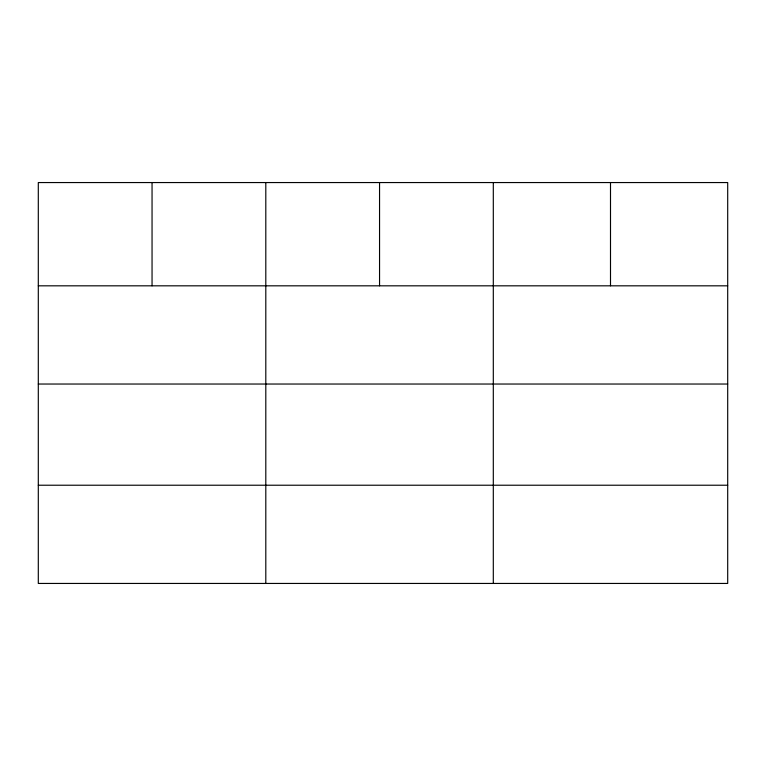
<?xml version="1.0" encoding="UTF-8"?>
<svg xmlns="http://www.w3.org/2000/svg" width="766" height="766" viewBox="0 0 766 766"><rect width="100%" height="100%" fill="white"/><g stroke="black" fill="none" stroke-linecap="round" stroke-linejoin="round"><path stroke-width="1.15" d="M727.7 384.034L727.7 182.557L38.3 182.557L38.3 583.443L727.7 583.443L727.7 384.034L38.3 384.034M38.3 285.823L727.7 285.823M38.3 485.223L727.7 485.223M610.502 182.557L610.502 285.823M493.304 182.557L493.304 583.443M379.553 182.557L379.553 285.823M265.802 182.557L265.802 583.443M152.051 182.557L152.051 285.823"/></g></svg>
